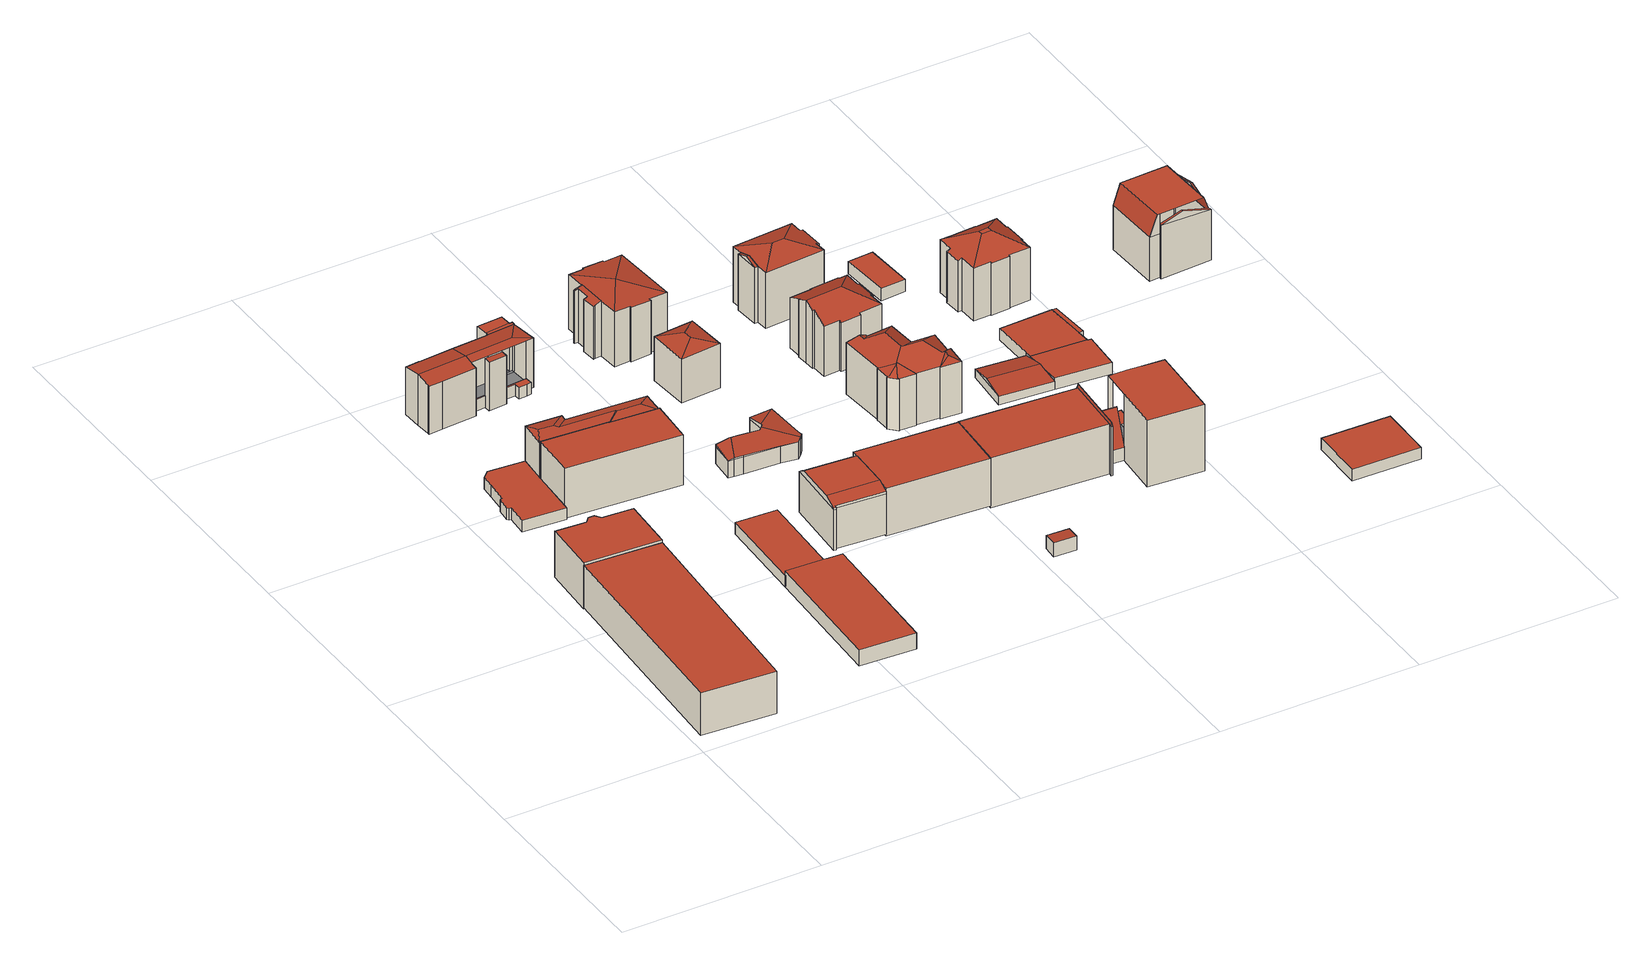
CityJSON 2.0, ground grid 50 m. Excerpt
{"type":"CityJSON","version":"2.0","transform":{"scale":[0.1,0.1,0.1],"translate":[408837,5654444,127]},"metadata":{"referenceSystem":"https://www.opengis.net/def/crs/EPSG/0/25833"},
"CityObjects":{
"building1":{"type":"Building","attributes":{"Dachtyp_tdc":"tdcPolyFlatRoof","Gemeindeschluessel":14612000,"Dachneigung":0,"QualitaetDacherkennung":76,"Geometrietyp2DReferenz":"3000","measuredHeight":11.14,"function":"31001_2000","roofType":"1000"},"geometry":[{"type":"Solid","lod":"2","boundaries":[[[[0,1,2,3]],[[1,4,5,2]],[[4,6,7,5]],[[6,0,3,7]],[[6,4,1,0]],[[3,2,5,7]]]],"semantics":{"surfaces":[{"type":"WallSurface"},{"type":"RoofSurface"},{"type":"GroundSurface"}],"values":[[0,0,0,0,1,2]]}}]},
"building2":{"type":"Building","attributes":{"Dachtyp_tdc":"tdcPolyFlatRoof","Gemeindeschluessel":14612000,"Dachneigung":0,"QualitaetDacherkennung":73,"Geometrietyp2DReferenz":"3000","measuredHeight":11.97,"function":"31001_9998","roofType":"1000"},"geometry":[{"type":"Solid","lod":"2","boundaries":[[[[8,9,10,11]],[[9,12,13,10]],[[12,14,15,13]],[[14,16,17,15]],[[16,18,19,17]],[[18,20,21,19]],[[20,22,23,21]],[[22,8,11,23]],[[22,20,18,16,14,12,9,8]],[[11,10,13,15,17,19,21,23]]]],"semantics":{"surfaces":[{"type":"WallSurface"},{"type":"RoofSurface"},{"type":"GroundSurface"}],"values":[[0,0,0,0,0,0,0,0,1,2]]}}]},
"building3":{"type":"Building","attributes":{"Dachtyp_tdc":"tdcPolyFlatRoof","Gemeindeschluessel":14612000,"Dachneigung":0,"QualitaetDacherkennung":0,"Geometrietyp2DReferenz":"3000","BezugspunktDach":"2000","measuredHeight":3,"function":"31001_9998"},"geometry":[{"type":"MultiSurface","lod":"2","boundaries":[[[24,25,26,27,28,29,30,31,32,33,34,35,36,37]],[[37,36,38,39]],[[36,35,40,38]],[[35,34,41,40]],[[34,33,42,41]],[[33,32,43,42]],[[32,31,44,43]],[[31,30,45,44]],[[30,29,46,45]],[[29,28,47,46]],[[28,27,48,47]],[[27,26,49,48]],[[26,25,50,49]],[[25,24,51,50]],[[24,37,39,51]],[[39,38,40,41,42,43,44,45,46,47,48,49,50,51]]],"semantics":{"surfaces":[{"type":"RoofSurface"},{"type":"WallSurface"},{"type":"GroundSurface"}],"values":[0,1,1,1,1,1,1,1,1,1,1,1,1,1,1,2]}}]},
"building4":{"type":"Building","attributes":{"Gemeindeschluessel":14612000,"Geometrietyp2DReferenz":"3000","function":"31001_9998","roofType":"9999"},"children":["building4-1","building4-2"]},
"building4-1":{"type":"BuildingPart","attributes":{"Dachtyp_tdc":"tdcPolyFlatRoof","Dachneigung":0,"QualitaetDacherkennung":37,"Geometrietyp2DReferenz":"3000","measuredHeight":13.04,"roofType":"1000"},"parents":["building4"],"geometry":[{"type":"MultiSurface","lod":"2","boundaries":[[[52,53,54,55]],[[53,56,57,54]],[[56,58,59,57]],[[58,56,53,52]],[[55,54,57,59]]],"semantics":{"surfaces":[{"type":"WallSurface"},{"type":"RoofSurface"},{"type":"GroundSurface"}],"values":[0,0,0,1,2]}}]},
"building4-2":{"type":"BuildingPart","attributes":{"Dachtyp_tdc":"tdcPolyFlatRoof","Dachneigung":0,"QualitaetDacherkennung":62,"Geometrietyp2DReferenz":"3000","measuredHeight":13.06,"roofType":"1000"},"parents":["building4"],"geometry":[{"type":"MultiSurface","lod":"2","boundaries":[[[60,61,62,63]],[[61,64,65,62]],[[64,66,52,55,65]],[[67,60,63,59,58]],[[67,66,64,61,60]],[[63,62,65,55,59]]],"semantics":{"surfaces":[{"type":"WallSurface"},{"type":"RoofSurface"},{"type":"GroundSurface"}],"values":[0,0,0,0,1,2]}}]},
"building5":{"type":"Building","attributes":{"Gemeindeschluessel":14612000,"Geometrietyp2DReferenz":"3000","function":"31001_2000","roofType":"9999"},"children":["building5-1","building5-2"]},
"building5-1":{"type":"BuildingPart","attributes":{"Dachtyp_tdc":"tdcPolyFlatRoof","Dachneigung":0,"QualitaetDacherkennung":0,"Geometrietyp2DReferenz":"3000","measuredHeight":3,"roofType":"9999"},"parents":["building5"],"geometry":[{"type":"MultiSurface","lod":"2","boundaries":[[[68,69,70,71]],[[71,70,72,73]],[[70,69,74,72]],[[69,68,75,74]],[[73,72,74,75]],[[73,75,68,71]]],"semantics":{"surfaces":[{"type":"RoofSurface"},{"type":"WallSurface"},{"type":"GroundSurface"},{"type":"ClosureSurface","isClosure":"1","QuelleClosure":"LoD1Solid"}],"values":[0,1,1,1,2,3]}}]},
"building5-2":{"type":"BuildingPart","attributes":{"Dachtyp_tdc":"tdcPolyFlatRoof","Dachneigung":0,"QualitaetDacherkennung":17,"Geometrietyp2DReferenz":"3000","measuredHeight":4.16,"roofType":"1000"},"parents":["building5"],"geometry":[{"type":"MultiSurface","lod":"2","boundaries":[[[76,77,78,79,80]],[[81,82,83,73,75]],[[80,79,82,81]],[[79,78,83,82]],[[78,77,71,73,83]],[[76,80,81,75,68]]],"semantics":{"surfaces":[{"type":"RoofSurface"},{"type":"GroundSurface"},{"type":"WallSurface"}],"values":[0,1,2,2,2,2]}}]},
"building6":{"type":"Building","attributes":{"Dachtyp_tdc":"tdcFreeFormRoof","Gemeindeschluessel":14612000,"Dachneigung":11.89,"QualitaetDacherkennung":33,"Geometrietyp2DReferenz":"3000","measuredHeight":13.05,"function":"31001_9998","roofType":"5000"},"geometry":[{"type":"Solid","lod":"2","boundaries":[[[[84,85,86,87]],[[85,88,89,86]],[[88,90,91,89]],[[90,92,93,91]],[[92,94,95,93]],[[94,96,97,95]],[[96,98,99,97]],[[98,84,87,99]],[[100,101,102,103,98,96]],[[104,100,96,94]],[[105,104,94,92]],[[105,92,90]],[[101,100,104,105,90,88]],[[102,101,88,85]],[[103,102,85,84]],[[103,84,98]],[[87,86,89,91,93,95,97,99]]]],"semantics":{"surfaces":[{"type":"WallSurface"},{"type":"RoofSurface"},{"type":"GroundSurface"}],"values":[[0,0,0,0,0,0,0,0,1,1,1,1,1,1,1,1,2]]}}]},
"building7":{"type":"Building","attributes":{"Gemeindeschluessel":14612000,"Geometrietyp2DReferenz":"3000","function":"31001_9998","roofType":"9999"},"children":["building7-1","building7-2","building7-3","building7-4","building7-5","building7-6"]},
"building7-1":{"type":"BuildingPart","attributes":{"Dachtyp_tdc":"tdcPolyFlatRoof","Dachneigung":0,"QualitaetDacherkennung":40,"Geometrietyp2DReferenz":"3000","measuredHeight":12.48,"roofType":"1000"},"parents":["building7"],"geometry":[{"type":"MultiSurface","lod":"2","boundaries":[[[106,107,108,109]],[[107,110,111,108]],[[110,112,113,111]],[[112,110,107,106]],[[109,108,111,113]]],"semantics":{"surfaces":[{"type":"WallSurface"},{"type":"RoofSurface"},{"type":"GroundSurface"}],"values":[0,0,0,1,2]}}]},
"building7-2":{"type":"BuildingPart","attributes":{"Dachtyp_tdc":"tdcPolyFlatRoof","Dachneigung":10.78,"QualitaetDacherkennung":59,"Geometrietyp2DReferenz":"3000","measuredHeight":12.81,"roofType":"2100"},"parents":["building7"],"geometry":[{"type":"MultiSurface","lod":"2","boundaries":[[[114,115,116,117,118]],[[119,120,121,122,123]],[[120,114,118,121]],[[120,119,115,114]],[[118,117,122,121]]],"semantics":{"surfaces":[{"type":"WallSurface"},{"type":"RoofSurface"},{"type":"GroundSurface"}],"values":[0,0,0,1,2]}}]},
"building7-3":{"type":"BuildingPart","attributes":{"Dachtyp_tdc":"tdcPolyFlatRoof","Dachneigung":0,"QualitaetDacherkennung":0,"Geometrietyp2DReferenz":"3000","measuredHeight":3.02,"roofType":"9999"},"parents":["building7"],"geometry":[{"type":"MultiSurface","lod":"2","boundaries":[[[124,125,116,123,126,127,128,129,130]],[[130,129,131,132]],[[129,128,133,131]],[[128,127,134,133]],[[127,126,135,134]],[[126,123,122,135]],[[116,125,136,117]],[[132,131,133,134,135,122,117,136,137]],[[117,122,123,116]],[[137,136,125,124]],[[132,137,124,130]]],"semantics":{"surfaces":[{"type":"RoofSurface"},{"type":"WallSurface"},{"type":"GroundSurface"},{"type":"ClosureSurface","isClosure":"1","QuelleClosure":"LoD1Solid"}],"values":[0,1,1,1,1,1,1,2,3,3,3]}}]},
"building7-4":{"type":"BuildingPart","attributes":{"Dachtyp_tdc":"tdcGableRoof","Dachneigung":10,"QualitaetDacherkennung":79,"Geometrietyp2DReferenz":"3000","measuredHeight":13.31,"roofType":"3100"},"parents":["building7"],"geometry":[{"type":"MultiSurface","lod":"2","boundaries":[[[138,139,140,141]],[[142,143,144,136,125]],[[143,145,146,144]],[[145,147,148,146]],[[147,149,150,148]],[[149,151,152,150]],[[151,153,154,152]],[[153,155,156,154]],[[155,138,141,156]],[[151,149,147,145,143,142,157]],[[157,158,139,138,155,153,151]],[[141,140,159,160,137,136,144,146,148,150,152,154,156]]],"semantics":{"surfaces":[{"type":"WallSurface"},{"type":"RoofSurface"},{"type":"GroundSurface"}],"values":[0,0,0,0,0,0,0,0,0,1,1,2]}}]},
"building7-5":{"type":"BuildingPart","attributes":{"Dachtyp_tdc":"tdcPolyFlatRoof","Dachneigung":0,"QualitaetDacherkennung":58,"Geometrietyp2DReferenz":"3000","measuredHeight":12.63,"roofType":"1000"},"parents":["building7"],"geometry":[{"type":"MultiSurface","lod":"2","boundaries":[[[161,162,106,109,163,164]],[[165,166,167,113,112]],[[166,168,169,170,167]],[[168,166,165,162,161]],[[163,109,113,167,170]]],"semantics":{"surfaces":[{"type":"WallSurface"},{"type":"RoofSurface"},{"type":"GroundSurface"}],"values":[0,0,0,1,2]}}]},
"building7-6":{"type":"BuildingPart","attributes":{"Dachtyp_tdc":"tdcHipAndGableRoof","Dachneigung":10.01,"QualitaetDacherkennung":73,"Geometrietyp2DReferenz":"3000","measuredHeight":13.3,"roofType":"5000"},"parents":["building7"],"geometry":[{"type":"MultiSurface","lod":"2","boundaries":[[[164,163,140,139]],[[169,171,172,170]],[[171,173,130,132,172]],[[171,169,174]],[[169,164,139,158,174]],[[158,157,175,173,171,174]],[[159,140,163,170,172,132,137,160]]],"semantics":{"surfaces":[{"type":"WallSurface"},{"type":"RoofSurface"},{"type":"GroundSurface"}],"values":[0,0,0,1,1,1,2]}}]},
"building8":{"type":"Building","attributes":{"Dachtyp_tdc":"tdcFreeFormRoof","Gemeindeschluessel":14612000,"Dachneigung":1.67,"QualitaetDacherkennung":55,"Geometrietyp2DReferenz":"3000","measuredHeight":12.41,"function":"31001_2000","roofType":"5000"},"geometry":[{"type":"Solid","lod":"2","boundaries":[[[[176,177,178,179]],[[177,180,181,178]],[[180,182,183,181]],[[182,184,185,183]],[[184,186,187,185]],[[186,188,189,187]],[[188,190,191,189]],[[190,176,179,191]],[[192,193,184,182,194,195]],[[196,197,198,199,200,201]],[[195,194,198,197]],[[190,196,201,176]],[[176,201,200,177]],[[177,200,199,180]],[[180,199,198,194,182]],[[188,192,195,197,196,190]],[[186,193,192,188]],[[184,193,186]],[[179,178,181,183,185,187,189,191]]]],"semantics":{"surfaces":[{"type":"WallSurface"},{"type":"RoofSurface"},{"type":"GroundSurface"}],"values":[[0,0,0,0,0,0,0,0,1,1,1,0,0,0,0,0,0,0,2]]}}]},
"building9":{"type":"Building","attributes":{"Dachtyp_tdc":"tdcFreeFormRoof","Gemeindeschluessel":14612000,"Dachneigung":10.05,"QualitaetDacherkennung":75,"Geometrietyp2DReferenz":"3000","measuredHeight":5.76,"function":"31001_9998","roofType":"5000"},"geometry":[{"type":"Solid","lod":"2","boundaries":[[[[202,203,204,205]],[[203,206,207,204]],[[206,208,209,207]],[[208,210,211,209]],[[210,212,213,211]],[[212,214,215,213]],[[214,216,217,215]],[[216,218,219,217]],[[218,220,221,219]],[[220,222,223,221]],[[222,224,225,223]],[[224,226,227,225]],[[226,228,229,227]],[[228,230,231,229]],[[230,232,233,231]],[[232,234,235,233]],[[234,202,205,235]],[[206,236,237,238,239,240,241]],[[242,243,244,245,246]],[[247,244,243]],[[238,237,248,249]],[[210,241,240,250,247,243,242,251,252]],[[210,252,212]],[[212,252,251,214]],[[214,251,242,216]],[[224,247,250,226]],[[226,250,240,239,228]],[[230,238,249,232]],[[232,249,248,234]],[[234,248,237,202]],[[222,244,247,224]],[[216,242,246,218]],[[218,246,245,220]],[[220,245,244,222]],[[208,241,210]],[[206,241,208]],[[228,239,238,230]],[[202,237,236,203]],[[203,236,206]],[[205,204,207,209,211,213,215,217,219,221,223,225,227,229,231,233,235]]]],"semantics":{"surfaces":[{"type":"WallSurface"},{"type":"RoofSurface"},{"type":"GroundSurface"}],"values":[[0,0,0,0,0,0,0,0,0,0,0,0,0,0,0,0,0,1,1,1,1,1,0,0,0,0,0,0,0,0,0,0,0,0,0,0,0,0,0,2]]}}]},
"building10":{"type":"Building","attributes":{"Dachtyp_tdc":"tdcHipRoof","Gemeindeschluessel":14612000,"Dachneigung":14.64,"QualitaetDacherkennung":76,"Geometrietyp2DReferenz":"3000","measuredHeight":12.82,"function":"31001_9998","roofType":"3200"},"geometry":[{"type":"Solid","lod":"2","boundaries":[[[[253,254,255,256]],[[254,257,258,255]],[[257,259,260,258]],[[259,253,256,260]],[[257,254,261]],[[253,259,262]],[[254,253,262,261]],[[259,257,261,262]],[[256,255,258,260]]]],"semantics":{"surfaces":[{"type":"WallSurface"},{"type":"RoofSurface"},{"type":"GroundSurface"}],"values":[[0,0,0,0,1,1,1,1,2]]}}]},
"building11":{"type":"Building","attributes":{"Dachtyp_tdc":"tdcPolyFlatRoof","Gemeindeschluessel":14612000,"Dachneigung":0,"QualitaetDacherkennung":40,"Geometrietyp2DReferenz":"3000","measuredHeight":12.55,"function":"31001_2000","roofType":"1000"},"geometry":[{"type":"Solid","lod":"2","boundaries":[[[[263,264,265,266]],[[264,267,268,265]],[[267,269,270,268]],[[269,263,266,270]],[[269,267,264,263]],[[266,265,268,270]]]],"semantics":{"surfaces":[{"type":"WallSurface"},{"type":"RoofSurface"},{"type":"GroundSurface"}],"values":[[0,0,0,0,1,2]]}}]},
"building12":{"type":"Building","attributes":{"Gemeindeschluessel":14612000,"Geometrietyp2DReferenz":"3000","function":"31001_9998","roofType":"9999"},"children":["building12-1","building12-2"]},
"building12-1":{"type":"BuildingPart","attributes":{"Dachtyp_tdc":"tdcTentRoof","Dachneigung":10.81,"QualitaetDacherkennung":70,"Geometrietyp2DReferenz":"3000","measuredHeight":15.48,"roofType":"3500"},"parents":["building12"],"geometry":[{"type":"MultiSurface","lod":"2","boundaries":[[[271,272,273,274]],[[275,276,277,278]],[[276,279,280,277]],[[279,281,282,280]],[[281,283,284,282]],[[283,285,286,284]],[[287,288,289]],[[271,290,291,292,293,287,289]],[[279,276,275,272,271,289]],[[288,294,285,283,281,279,289]],[[286,295,296,297,298,299,300,301,274,273,278,277,280,282,284]],[[285,294,295,286]],[[294,288,296,295]],[[288,287,297,296]],[[287,293,298,297]],[[293,292,299,298]],[[292,291,300,299]],[[291,290,301,300]],[[290,271,274,301]]],"semantics":{"surfaces":[{"type":"WallSurface"},{"type":"RoofSurface"},{"type":"GroundSurface"}],"values":[0,0,0,0,0,0,1,1,1,1,2,0,0,0,0,0,0,0,0]}}]},
"building12-2":{"type":"BuildingPart","attributes":{"Dachtyp_tdc":"tdcPolyFlatRoof","Dachneigung":17.91,"QualitaetDacherkennung":34,"Geometrietyp2DReferenz":"3000","measuredHeight":14.44,"roofType":"2100"},"parents":["building12"],"geometry":[{"type":"MultiSurface","lod":"2","boundaries":[[[302,303,304,273,272]],[[303,305,306,304]],[[305,307,308,306]],[[307,309,310,308]],[[309,311,312,310]],[[311,313,314,312]],[[313,315,316,314]],[[315,317,318,316]],[[317,319,320,318]],[[319,321,277,320]],[[321,322,275,278,277]],[[321,319,317,315,313,311,309,307,305,303,302,322]],[[278,273,304,306,308,310,312,314,316,318,320,277]]],"semantics":{"surfaces":[{"type":"WallSurface"},{"type":"RoofSurface"},{"type":"GroundSurface"}],"values":[0,0,0,0,0,0,0,0,0,0,0,1,2]}}]},
"building13":{"type":"Building","attributes":{"Dachtyp_tdc":"tdcPolyFlatRoof","Gemeindeschluessel":14612000,"Dachneigung":2.74,"QualitaetDacherkennung":72,"Geometrietyp2DReferenz":"3000","measuredHeight":3.74,"function":"31001_2000","roofType":"2100"},"geometry":[{"type":"Solid","lod":"2","boundaries":[[[[323,324,325,326]],[[324,327,328,325]],[[327,329,330,328]],[[329,323,326,330]],[[329,327,324,323]],[[326,325,328,330]]]],"semantics":{"surfaces":[{"type":"WallSurface"},{"type":"RoofSurface"},{"type":"GroundSurface"}],"values":[[0,0,0,0,1,2]]}}]},
"building14":{"type":"Building","attributes":{"Gemeindeschluessel":14612000,"Geometrietyp2DReferenz":"3000","function":"31001_2000","roofType":"9999"},"children":["building14-1","building14-2"]},
"building14-1":{"type":"BuildingPart","attributes":{"Dachtyp_tdc":"tdcFreeFormRoof","Dachneigung":76.55,"QualitaetDacherkennung":67,"Geometrietyp2DReferenz":"3000","measuredHeight":13.86,"roofType":"5000"},"parents":["building14"],"geometry":[{"type":"MultiSurface","lod":"2","boundaries":[[[331,332,333,334]],[[332,335,336,333]],[[335,337,338,336]],[[337,339,340,338]],[[339,341,342,340]],[[341,343,344,342]],[[343,345,346,344]],[[343,341,347]],[[341,339,337,335,348,347]],[[335,332,348]],[[332,331,345,343,347,348]],[[334,333,336,338,340,342,344,346]]],"semantics":{"surfaces":[{"type":"WallSurface"},{"type":"RoofSurface"},{"type":"GroundSurface"}],"values":[0,0,0,0,0,0,0,1,1,1,1,2]}}]},
"building14-2":{"type":"BuildingPart","attributes":{"Dachtyp_tdc":"tdcPolyFlatRoof","Dachneigung":0,"QualitaetDacherkennung":39,"Geometrietyp2DReferenz":"3000","measuredHeight":13.04,"roofType":"1000"},"parents":["building14"],"geometry":[{"type":"MultiSurface","lod":"2","boundaries":[[[349,350,331,334,351]],[[352,346,345]],[[352,353,354,346]],[[353,349,351,354]],[[353,352,350,349]],[[334,346,354,351]]],"semantics":{"surfaces":[{"type":"WallSurface"},{"type":"RoofSurface"},{"type":"GroundSurface"}],"values":[0,0,0,0,1,2]}}]},
"building15":{"type":"Building","attributes":{"Dachtyp_tdc":"tdcFreeFormRoof","Gemeindeschluessel":14612000,"Dachneigung":33.73,"QualitaetDacherkennung":63,"Geometrietyp2DReferenz":"3000","measuredHeight":17.38,"function":"31001_9998","roofType":"5000"},"geometry":[{"type":"Solid","lod":"2","boundaries":[[[[355,356,357,358]],[[356,359,360,357]],[[359,361,362,360]],[[361,363,364,362]],[[363,365,366,364]],[[365,367,368,366]],[[367,369,370,368]],[[369,371,372,370]],[[371,373,374,372]],[[373,375,376,374]],[[375,377,378,376]],[[377,379,380,378]],[[379,381,382,380]],[[381,383,384,382]],[[383,385,386,384]],[[385,387,388,386]],[[387,389,390,388]],[[389,391,392,390]],[[391,355,358,392]],[[393,391,389]],[[394,395,393,389,387]],[[396,397,394,387,385]],[[398,399,400,401,402,396,385,383]],[[403,398,383,381]],[[403,381,379]],[[398,403,379,377]],[[399,398,377,375]],[[400,399,375,373]],[[401,400,373,371]],[[404,402,401,371,369]],[[405,404,369,367]],[[406,405,367,365]],[[406,365,363]],[[397,396,402,404,405,406,363,361]],[[395,394,397,361,359]],[[407,395,359,356]],[[407,356,355]],[[393,395,407,355,391]],[[358,357,360,362,364,366,368,370,372,374,376,378,380,382,384,386,388,390,392]]]],"semantics":{"surfaces":[{"type":"WallSurface"},{"type":"RoofSurface"},{"type":"GroundSurface"}],"values":[[0,0,0,0,0,0,0,0,0,0,0,0,0,0,0,0,0,0,0,1,1,1,1,1,1,1,1,1,1,1,1,1,1,1,1,1,1,1,2]]}}]},
"building16":{"type":"Building","attributes":{"Dachtyp_tdc":"tdcHipAndGableRoof","Gemeindeschluessel":14612000,"Dachneigung":24.99,"QualitaetDacherkennung":45,"Geometrietyp2DReferenz":"3000","measuredHeight":16.36,"function":"31001_9998","roofType":"5000"},"geometry":[{"type":"Solid","lod":"2","boundaries":[[[[408,409,410,411]],[[409,412,413,410]],[[412,414,415,413]],[[414,416,417,415]],[[416,418,419,417]],[[418,420,421,419]],[[420,422,423,421]],[[422,424,425,423]],[[424,426,427,425]],[[426,428,429,427]],[[428,430,431,429]],[[430,432,433,431]],[[432,434,435,433]],[[434,436,437,435]],[[436,438,439,437]],[[438,440,441,439]],[[440,442,443,441]],[[442,444,445,443]],[[444,446,447,445]],[[446,448,449,447]],[[448,408,411,449]],[[444,442,440,438,436,434,450]],[[434,432,430,428,426,424,422,420,418,450]],[[418,416,414,412,409,408,448,446,444,450]],[[411,410,413,415,417,419,421,423,425,427,429,431,433,435,437,439,441,443,445,447,449]]]],"semantics":{"surfaces":[{"type":"WallSurface"},{"type":"RoofSurface"},{"type":"GroundSurface"}],"values":[[0,0,0,0,0,0,0,0,0,0,0,0,0,0,0,0,0,0,0,0,0,1,1,1,2]]}}]},
"building17":{"type":"Building","attributes":{"Gemeindeschluessel":14612000,"Geometrietyp2DReferenz":"3000","function":"31001_9998","roofType":"9999"},"children":["building17-1","building17-2"]},
"building17-1":{"type":"BuildingPart","attributes":{"Dachtyp_tdc":"tdcFreeFormRoof","Dachneigung":17.73,"QualitaetDacherkennung":73,"Geometrietyp2DReferenz":"3000","measuredHeight":16.5,"roofType":"5000"},"parents":["building17"],"geometry":[{"type":"MultiSurface","lod":"2","boundaries":[[[451,452,453,454]],[[452,455,456,453]],[[455,457,458,456]],[[457,459,460,458]],[[455,452,451,461,462,463,464]],[[463,465,466,464]],[[465,467,459,457,466]],[[457,455,464,466]],[[468,469,470,471,472,454,453,456,458,460]],[[467,465,469,468]],[[465,463,470,469]],[[463,462,471,470]],[[462,461,472,471]],[[461,451,454,472]]],"semantics":{"surfaces":[{"type":"WallSurface"},{"type":"RoofSurface"},{"type":"GroundSurface"}],"values":[0,0,0,0,1,1,1,1,2,0,0,0,0,0]}}]},
"building17-2":{"type":"BuildingPart","attributes":{"Dachtyp_tdc":"tdcGableRoof","Dachneigung":17.99,"QualitaetDacherkennung":59,"Geometrietyp2DReferenz":"3000","measuredHeight":15.65,"roofType":"3100"},"parents":["building17"],"geometry":[{"type":"MultiSurface","lod":"2","boundaries":[[[473,474,460,459]],[[473,475,476,474]],[[475,477,467,468,476]],[[475,473,478]],[[459,477,479]],[[473,459,479,478]],[[477,475,478,479]],[[460,474,476,468]]],"semantics":{"surfaces":[{"type":"WallSurface"},{"type":"RoofSurface"},{"type":"GroundSurface"}],"values":[0,0,0,0,0,1,1,2]}}]},
"building18":{"type":"Building","attributes":{"Gemeindeschluessel":14612000,"Geometrietyp2DReferenz":"3000","function":"31001_2000","roofType":"9999"},"children":["building18-1","building18-2","building18-3","building18-4"]},
"building18-1":{"type":"BuildingPart","attributes":{"Dachtyp_tdc":"tdcPolyFlatRoof","Dachneigung":0,"QualitaetDacherkennung":79,"Geometrietyp2DReferenz":"3000","measuredHeight":3.69,"roofType":"1000"},"parents":["building18"],"geometry":[{"type":"MultiSurface","lod":"2","boundaries":[[[480,481,482,483]],[[481,484,485,482]],[[484,486,487,485]],[[488,486,484,481,480]],[[483,482,485,487,489]]],"semantics":{"surfaces":[{"type":"WallSurface"},{"type":"RoofSurface"},{"type":"GroundSurface"}],"values":[0,0,0,1,2]}}]},
"building18-2":{"type":"BuildingPart","attributes":{"Dachtyp_tdc":"tdcPolyFlatRoof","Dachneigung":0,"QualitaetDacherkennung":74,"Geometrietyp2DReferenz":"3000","measuredHeight":3.73,"roofType":"1000"},"parents":["building18"],"geometry":[{"type":"MultiSurface","lod":"2","boundaries":[[[490,491,487,486]],[[490,492,493,491]],[[492,494,495,493]],[[488,494,492,490,486]],[[487,491,493,495,489]]],"semantics":{"surfaces":[{"type":"WallSurface"},{"type":"RoofSurface"},{"type":"GroundSurface"}],"values":[0,0,0,1,2]}}]},
"building18-3":{"type":"BuildingPart","attributes":{"Dachtyp_tdc":"tdcPolyFlatRoof","Dachneigung":0,"QualitaetDacherkennung":45,"Geometrietyp2DReferenz":"3000","measuredHeight":17.46,"roofType":"1000"},"parents":["building18"],"geometry":[{"type":"MultiSurface","lod":"2","boundaries":[[[496,497,493,495,494]],[[497,498,499,493]],[[498,500,501,499]],[[500,502,503,501]],[[502,504,505,506,503]],[[507,508,483,509,510]],[[508,480,483]],[[508,507,504,502,500,498,497,496,511]],[[489,495,493,499,501,503,506,512,509,483]]],"semantics":{"surfaces":[{"type":"WallSurface"},{"type":"RoofSurface"},{"type":"GroundSurface"}],"values":[0,0,0,0,0,0,0,1,2]}}]},
"building18-4":{"type":"BuildingPart","attributes":{"Dachtyp_tdc":"tdcGableRoof","Dachneigung":65.07,"QualitaetDacherkennung":7,"Geometrietyp2DReferenz":"3000","measuredHeight":11.74,"roofType":"3100"},"parents":["building18"],"geometry":[{"type":"MultiSurface","lod":"2","boundaries":[[[513,514,515,516]],[[514,517,518,515]],[[517,519,520,518]],[[519,510,509,520]],[[505,521,522,506]],[[521,513,516,522]],[[523,510,519,517,514,513]],[[513,521,505,523]],[[516,515,518,520,509,512,506,522]]],"semantics":{"surfaces":[{"type":"WallSurface"},{"type":"RoofSurface"},{"type":"GroundSurface"}],"values":[0,0,0,0,0,0,1,1,2]}}]},
"building19":{"type":"Building","attributes":{"Gemeindeschluessel":14612000,"Geometrietyp2DReferenz":"3000","function":"31001_9998","roofType":"9999"},"children":["building19-1","building19-2","building19-3","building19-4"]},
"building19-1":{"type":"BuildingPart","attributes":{"Dachtyp_tdc":"tdcGableRoof","Dachneigung":10.42,"QualitaetDacherkennung":35,"Geometrietyp2DReferenz":"3000","measuredHeight":3.27,"roofType":"3100"},"parents":["building19"],"geometry":[{"type":"MultiSurface","lod":"2","boundaries":[[[524,525,526,527]],[[525,528,529,526]],[[528,530,531,529]],[[528,525,532]],[[525,524,533,534,532]],[[530,528,532,534,535,536]],[[527,526,529,531,537]]],"semantics":{"surfaces":[{"type":"WallSurface"},{"type":"RoofSurface"},{"type":"GroundSurface"}],"values":[0,0,0,0,1,1,2]}}]},
"building19-2":{"type":"BuildingPart","attributes":{"Dachtyp_tdc":"tdcPolyFlatRoof","Dachneigung":0,"QualitaetDacherkennung":0,"Geometrietyp2DReferenz":"3000","measuredHeight":3,"roofType":"9999"},"parents":["building19"],"geometry":[{"type":"MultiSurface","lod":"2","boundaries":[[[538,539,540,541]],[[541,540,542,543]],[[539,538,544,545]],[[538,541,543,544]],[[543,542,545,544]],[[545,542,540,539]]],"semantics":{"surfaces":[{"type":"RoofSurface"},{"type":"WallSurface"},{"type":"GroundSurface"},{"type":"ClosureSurface","isClosure":"1","QuelleClosure":"LoD1Solid"}],"values":[0,1,1,1,2,3]}}]},
"building19-3":{"type":"BuildingPart","attributes":{"Dachtyp_tdc":"tdcPolyFlatRoof","Dachneigung":0,"QualitaetDacherkennung":13,"Geometrietyp2DReferenz":"3000","measuredHeight":3.08,"roofType":"1000"},"parents":["building19"],"geometry":[{"type":"MultiSurface","lod":"2","boundaries":[[[546,547,548,531,530]],[[547,549,539,545,548]],[[550,551,552,553,542,540]],[[550,549,547,546,554,551]],[[553,537,531,548,545,542]]],"semantics":{"surfaces":[{"type":"WallSurface"},{"type":"RoofSurface"},{"type":"GroundSurface"}],"values":[0,0,0,1,2]}}]},
"building19-4":{"type":"BuildingPart","attributes":{"Dachtyp_tdc":"tdcPolyFlatRoof","Dachneigung":0,"QualitaetDacherkennung":56,"Geometrietyp2DReferenz":"3000","measuredHeight":3.04,"roofType":"1000"},"parents":["building19"],"geometry":[{"type":"MultiSurface","lod":"2","boundaries":[[[555,556,557,558]],[[556,559,524,527,557]],[[552,555,558,553]],[[552,560,535,533,559,556,555]],[[558,557,527,537,553]]],"semantics":{"surfaces":[{"type":"WallSurface"},{"type":"RoofSurface"},{"type":"GroundSurface"}],"values":[0,0,0,1,2]}}]},
"building20":{"type":"Building","attributes":{"Dachtyp_tdc":"tdcPolyFlatRoof","Gemeindeschluessel":14612000,"Dachneigung":0,"QualitaetDacherkennung":94,"Geometrietyp2DReferenz":"3000","measuredHeight":3.18,"function":"31001_9998","roofType":"1000"},"geometry":[{"type":"Solid","lod":"2","boundaries":[[[[561,562,563,564]],[[562,565,566,563]],[[565,567,568,566]],[[565,562,561,567]],[[567,561,564,568]],[[568,564,563,566]]]],"semantics":{"surfaces":[{"type":"WallSurface"},{"type":"RoofSurface"},{"type":"GroundSurface"}],"values":[[0,0,0,1,0,2]]}}]},
"building21":{"type":"Building","attributes":{"Dachtyp_tdc":"tdcCutTentRoof","Gemeindeschluessel":14612000,"Dachneigung":29.23,"QualitaetDacherkennung":59,"Geometrietyp2DReferenz":"3000","measuredHeight":17.15,"function":"31001_9998","roofType":"9999"},"geometry":[{"type":"Solid","lod":"2","boundaries":[[[[569,570,571,572]],[[570,573,574,571]],[[573,575,576,574]],[[575,577,578,576]],[[577,579,580,578]],[[579,581,582,580]],[[581,583,584,582]],[[583,585,586,584]],[[585,587,588,586]],[[587,589,590,588]],[[589,591,592,590]],[[591,593,594,592]],[[593,595,596,594]],[[595,597,598,596]],[[597,599,600,598]],[[599,601,602,600]],[[601,603,604,602]],[[603,605,606,604]],[[605,607,608,606]],[[607,569,572,608]],[[583,581,579,577,575,573,609,610]],[[593,591,589,587,585,583,610,611]],[[603,601,599,597,595,593,611,612]],[[573,570,569,607,605,603,612,609]],[[612,611,610,609]],[[572,571,574,576,578,580,582,584,586,588,590,592,594,596,598,600,602,604,606,608]]]],"semantics":{"surfaces":[{"type":"WallSurface"},{"type":"RoofSurface"},{"type":"GroundSurface"}],"values":[[0,0,0,0,0,0,0,0,0,0,0,0,0,0,0,0,0,0,0,0,1,1,1,1,1,2]]}}]},
"building22":{"type":"Building","attributes":{"Dachtyp_tdc":"tdcPolyFlatRoof","Gemeindeschluessel":14612000,"Dachneigung":0,"QualitaetDacherkennung":21,"Geometrietyp2DReferenz":"3000","measuredHeight":3,"function":"31001_9998","roofType":"1000"},"geometry":[{"type":"Solid","lod":"2","boundaries":[[[[613,614,615,616]],[[614,617,618,615]],[[617,619,620,618]],[[619,613,616,620]],[[619,617,614,613]],[[616,615,618,620]]]],"semantics":{"surfaces":[{"type":"WallSurface"},{"type":"RoofSurface"},{"type":"GroundSurface"}],"values":[[0,0,0,0,1,2]]}}]},
"building23":{"type":"Building","attributes":{"Gemeindeschluessel":14612000,"Geometrietyp2DReferenz":"3000","function":"31001_9998","roofType":"9999"},"children":["building23-1","building23-2","building23-3"]},
"building23-1":{"type":"BuildingPart","attributes":{"Dachtyp_tdc":"tdcCutGableRoof","Dachneigung":0.067,"QualitaetDacherkennung":48,"Geometrietyp2DReferenz":"3000","measuredHeight":16.71,"roofType":"9999"},"parents":["building23"],"geometry":[{"type":"MultiSurface","lod":"2","boundaries":[[[621,622,623,624]],[[625,626,627,628]],[[626,629,630,627]],[[629,631,632,630]],[[633,634,635,636,637,638,639]],[[626,640,641,629]],[[642,636,635,641,640]],[[625,643,642,640,626]],[[621,633,639,622]],[[629,641,635,634,631]],[[624,623,628,627,630,632]]],"semantics":{"surfaces":[{"type":"WallSurface"},{"type":"RoofSurface"},{"type":"GroundSurface"}],"values":[0,0,0,0,1,1,1,0,0,0,2]}}]},
"building23-2":{"type":"BuildingPart","attributes":{"Dachtyp_tdc":"tdcGableRoof","Dachneigung":17.23,"QualitaetDacherkennung":10,"Geometrietyp2DReferenz":"3000","measuredHeight":15.62,"roofType":"3100"},"parents":["building23"],"geometry":[{"type":"MultiSurface","lod":"2","boundaries":[[[644,645,646,623,622,639]],[[645,647,648,646]],[[647,643,625,628,648]],[[647,645,649]],[[645,644,637,650,649]],[[643,647,649,650]],[[623,646,648,628]]],"semantics":{"surfaces":[{"type":"WallSurface"},{"type":"RoofSurface"},{"type":"GroundSurface"}],"values":[0,0,0,0,1,1,2]}}]},
"building23-3":{"type":"BuildingPart","attributes":{"Dachtyp_tdc":"tdcGableRoof","Dachneigung":11.72,"QualitaetDacherkennung":13,"Geometrietyp2DReferenz":"3000","measuredHeight":15.44,"roofType":"3100"},"parents":["building23"],"geometry":[{"type":"MultiSurface","lod":"2","boundaries":[[[651,652,653,632,631,634]],[[652,654,655,653]],[[654,656,633,621,624,655]],[[654,652,657]],[[651,656,658]],[[656,654,657,658]],[[632,653,655,624]],[[652,651,658,657]]],"semantics":{"surfaces":[{"type":"WallSurface"},{"type":"RoofSurface"},{"type":"GroundSurface"}],"values":[0,0,0,0,0,1,2,1]}}]}
},
"vertices":[
[33,564,154],[224,552,154],[224,552,43],[33,564,43],[187,4,154],[187,4,43],[3,16,154],[3,16,43],
[33,564,160],[41,700,160],[41,700,40],[33,564,40],[118,695,160],[118,695,40],[130,708,160],[130,708,40],[145,707,160],[145,707,40],[155,693,160],[155,693,40],[232,688,160],[232,688,40],[224,552,160],[224,552,40],
[96,1079,72],[79,1063,72],[76,1029,72],[72,975,72],[69,975,72],[65,972,72],[62,939,72],[65,934,72],[70,933,72],[66,880,72],[173,872,72],[174,883,72],[182,1001,72],[187,1072,72],[182,1001,42],[187,1072,42],[174,883,42],[173,872,42],[66,880,42],[70,933,42],[65,934,42],[62,939,42],[65,972,42],[69,975,42],[72,975,42],[76,1029,42],[79,1063,42],[96,1079,42],
[182,997,168],[182,1001,168],[182,1001,38],[182,997,38],[347,989,168],[347,989,38],[346,986,168],[346,986,38],
[468,977,169],[460,863,169],[460,863,38],[468,977,38],[174,883,169],[174,883,38],[182,997,169],[346,986,169],
[559,421,60],[570,650,60],[468,655,60],[458,426,60],[468,655,30],[458,426,30],[570,650,30],[559,421,30],
[559,421,72],[458,426,72],[442,85,72],[581,78,72],[598,419,72],[598,419,30],[581,78,30],[442,85,30],
[468,977,164],[346,986,164],[346,986,41],[468,977,41],[347,989,164],[347,989,41],[182,1001,164],[182,1001,41],[187,1072,164],[187,1072,41],[275,1066,164],[275,1066,41],[274,1050,164],[274,1050,41],[472,1037,164],[472,1037,41],[244,1024,170],[381,1015,170],[382,1013,170],[440,1009,170],[236,1033,172],[199,1036,172],
[297,1423,160],[294,1457,160],[294,1457,35],[297,1423,35],[358,1461,160],[358,1461,35],[360,1430,160],[360,1430,35],
[245,1323,161],[244,1338,163],[244,1338,65],[244,1338,35],[245,1323,35],[290,1341,163],[291,1327,161],[291,1327,35],[290,1341,35],[290,1341,65],
[210,1339,65],[210,1335,65],[323,1343,65],[324,1329,65],[345,1330,65],[356,1331,65],[354,1350,65],[356,1331,35],[354,1350,35],[345,1330,35],[324,1329,35],[323,1343,35],[210,1335,35],[210,1339,35],
[119,1405,160],[205,1411,160],[205,1411,35],[119,1405,35],[210,1335,163],[211,1321,160],[211,1321,35],[124,1314,160],[124,1314,35],[88,1312,160],[88,1312,35],[88,1315,161],[88,1315,35],[85,1353,168],[85,1353,35],[82,1402,160],[82,1402,35],[117,1405,160],[117,1405,35],[209,1362,168],[209,1363,168],[209,1363,35],[209,1362,35],
[297,1417,161],[297,1423,161],[297,1417,35],[297,1417,160],[360,1430,161],[367,1431,161],[367,1431,35],[367,1422,161],[367,1422,160],[367,1422,35],
[373,1351,164],[373,1351,35],[354,1350,164],[332,1372,168],[210,1339,164],
[626,500,133],[626,495,133],[626,495,27],[626,500,27],[621,496,133],[621,496,27],[632,661,133],[632,661,27],[638,660,133],[638,660,27],[638,656,133],[638,656,27],[759,647,133],[759,647,27],[749,491,133],[749,491,27],[759,647,136],[638,656,136],[631,638,148],[758,629,148],[749,491,140],[751,521,151],[623,530,151],[621,496,138],[626,495,138],[626,500,140],
[745,969,69],[753,870,69],[753,870,25],[745,969,25],[756,860,69],[756,860,25],[747,850,69],[747,850,25],[735,838,69],[735,838,25],[693,843,69],[693,843,25],[604,849,69],[604,849,25],[581,851,69],[581,851,25],[566,852,69],[566,852,25],[571,913,69],[571,913,25],[603,911,69],[603,911,25],[623,909,69],[623,909,25],[677,905,69],[677,905,25],[691,919,69],[691,919,25],[691,922,69],[691,922,25],[688,966,69],[688,966,25],[745,970,69],[745,970,25],[753,870,70],[745,969,74],[691,922,82],[691,919,81],[684,912,82],[747,850,71],[581,851,73],[606,908,83],[603,911,82],[571,913,75],[566,852,70],[623,909,83],[745,970,74],[688,966,74],[677,905,81],[604,849,73],[693,843,70],
[723,1269,135],[730,1163,136],[730,1163,20],[723,1269,20],[629,1155,135],[629,1155,20],[622,1260,135],[622,1260,20],[677,1199,149],[676,1222,149],
[1001,474,148],[749,491,148],[749,491,23],[1001,474,23],[759,647,148],[759,647,23],[1012,629,148],[1012,629,23],
[578,1353,159],[574,1403,159],[574,1403,16],[578,1353,16],[569,1479,159],[568,1479,159],[568,1479,16],[569,1479,16],[565,1527,159],[565,1527,16],[605,1530,158],[605,1530,16],[605,1535,158],[605,1535,16],[657,1538,156],[657,1538,16],[716,1363,156],[704,1537,156],[635,1445,171],[618,1356,158],[618,1351,158],[670,1355,156],[669,1360,157],[657,1533,157],[657,1533,16],[704,1537,16],[716,1363,16],[669,1360,16],[670,1355,16],[618,1351,16],[618,1356,16],
[574,1403,160],[558,1402,155],[558,1402,16],[553,1401,153],[553,1401,16],[550,1437,153],[550,1437,16],[559,1438,156],[559,1438,16],[557,1473,156],[557,1473,16],[548,1473,153],[548,1473,16],[548,1477,153],[548,1477,16],[552,1477,155],[552,1477,16],[568,1477,160],[568,1477,16],[568,1479,160],[569,1479,160],
[1017,233,64],[1019,269,62],[1019,269,27],[1017,233,27],[1075,266,62],[1075,266,27],[1073,230,64],[1073,230,27],
[1299,609,147],[1299,613,146],[1299,613,18],[1299,609,18],[1304,613,146],[1304,613,18],[1301,564,146],[1301,564,18],[1295,489,146],[1295,489,18],[1292,447,146],[1292,447,18],[1287,447,146],[1287,447,18],[1288,455,146],[1288,455,18],[1290,449,156],[1302,611,157],
[1012,629,149],[1299,609,149],[1012,629,18],[1288,455,149],[1001,474,149],[1001,474,18],
[958,842,157],[960,844,157],[960,844,22],[958,842,22],[958,882,157],[958,882,22],[960,882,157],[960,882,22],[951,1002,157],[951,1002,22],[1002,1006,157],[1002,1006,22],[1003,1001,157],[1003,1001,22],[1067,1006,157],[1067,1006,22],[1073,933,157],[1073,933,22],[1130,929,157],[1130,929,22],[1125,867,157],[1125,867,22],[1133,867,157],[1133,867,22],[1129,813,157],[1129,813,22],[1078,817,157],[1078,817,22],[1079,819,157],[1079,819,22],[1020,823,157],[1020,823,22],[1020,821,157],[1020,821,22],[979,824,157],[979,824,22],[978,822,157],[978,822,22],[977,827,159],[992,853,177],[990,853,177],[992,856,177],[992,854,177],[1105,843,174],[1098,843,174],[1069,877,195],[1020,880,195],[1018,882,196],[1104,825,174],[1014,944,196],[979,973,174],[978,991,174],[964,842,159],
[986,1082,149],[985,1088,152],[985,1088,21],[986,1082,21],[945,1085,152],[945,1085,21],[943,1124,172],[943,1124,21],[939,1124,172],[939,1124,21],[937,1149,185],[937,1149,21],[935,1176,172],[935,1176,21],[939,1176,172],[939,1176,21],[936,1215,154],[936,1215,21],[993,1219,154],[993,1219,21],[993,1225,151],[993,1225,21],[1065,1230,151],[1065,1230,21],[1066,1225,154],[1066,1225,21],[1086,1226,154],[1086,1226,21],[1088,1187,153],[1088,1187,21],[1094,1187,150],[1094,1187,21],[1098,1137,149],[1098,1137,21],[1092,1137,152],[1092,1137,21],[1095,1095,152],[1095,1095,21],[1037,1091,152],[1037,1091,21],[1037,1086,149],[1037,1086,21],[1031,1156,185],
[1089,1350,161],[1082,1350,164],[1082,1350,18],[1089,1350,18],[1084,1321,164],[1084,1321,18],[931,1310,164],[931,1310,18],[929,1339,164],[929,1339,18],[1085,1413,161],[1077,1412,164],[1075,1443,164],[1018,1378,183],[922,1432,164],[987,1376,183],[924,1402,164],[924,1402,18],[922,1432,18],[1075,1443,18],[1077,1412,18],[1085,1413,18],
[920,1338,164],[920,1338,18],[916,1401,165],[916,1401,18],[924,1402,165],[918,1371,175],[926,1371,175],
[1359,562,54],[1362,610,54],[1362,610,17],[1359,562,17],[1407,607,54],[1407,607,17],[1405,584,54],[1405,584,17],[1403,559,54],[1403,559,17],
[1431,582,54],[1431,582,17],[1430,558,54],[1430,558,17],[1430,557,54],[1430,557,17],
[1430,557,191],[1430,558,191],[1485,553,191],[1485,553,17],[1472,362,191],[1472,362,17],[1334,372,191],[1334,372,17],[1343,485,191],[1343,485,51],[1343,485,17],[1349,563,191],[1359,562,191],[1349,563,17],[1349,563,55],[1403,559,191],[1346,523,17],
[1298,527,134],[1301,564,62],[1301,564,17],[1298,527,17],[1346,560,62],[1346,560,17],[1346,563,55],[1346,563,17],[1295,489,51],[1295,489,17],[1346,523,134],
[1351,793,39],[1217,805,39],[1217,805,17],[1351,793,17],[1227,921,39],[1227,921,17],[1347,910,39],[1347,910,17],[1222,864,50],[1349,839,47],[1349,853,50],[1349,865,47],[1348,892,42],[1348,892,17],
[1489,1021,47],[1477,1020,47],[1483,916,47],[1495,917,47],[1483,916,17],[1495,917,17],[1489,1021,17],[1477,1020,17],
[1347,910,48],[1344,1016,48],[1344,1016,17],[1477,1020,48],[1483,916,48],[1485,883,48],[1485,883,47],[1485,883,17],[1348,892,48],
[1495,882,47],[1488,781,47],[1488,781,17],[1495,882,17],[1351,793,47],[1348,892,47],
[1260,1413,42],[1268,1288,42],[1268,1288,10],[1260,1413,10],[1205,1284,42],[1205,1284,10],[1197,1409,42],[1197,1409,10],
[1322,1202,147],[1331,1203,151],[1331,1203,14],[1322,1202,14],[1329,1242,152],[1329,1242,14],[1372,1243,152],[1372,1243,14],[1372,1246,150],[1372,1246,14],[1421,1249,150],[1421,1249,14],[1421,1246,152],[1421,1246,14],[1475,1249,152],[1475,1249,14],[1476,1213,152],[1476,1213,14],[1481,1213,149],[1481,1213,14],[1484,1154,149],[1484,1154,14],[1479,1153,152],[1479,1153,14],[1481,1118,152],[1481,1118,14],[1427,1115,152],[1427,1115,14],[1427,1113,150],[1427,1113,14],[1379,1110,150],[1379,1110,14],[1379,1113,152],[1379,1113,14],[1335,1111,152],[1335,1111,14],[1333,1158,152],[1333,1158,14],[1324,1157,147],[1324,1157,14],[1392,1186,185],[1417,1187,185],[1418,1174,185],[1392,1173,185],
[1900,299,48],[1897,162,48],[1897,162,18],[1900,299,18],[1726,166,48],[1726,166,18],[1729,303,48],[1729,303,18],
[1897,1083,124],[1898,1061,124],[1898,1061,9],[1897,1083,9],[1769,1055,124],[1743,1054,124],[1743,1054,9],[1769,1055,9],[1737,1199,124],[1737,1199,9],[1892,1205,124],[1892,1205,9],[1897,1083,131],[1892,1205,131],[1876,1205,176],[1882,1060,176],[1894,1061,144],[1894,1061,143],[1898,1061,131],[1762,1055,176],[1756,1200,176],[1769,1055,176],[1769,1055,149],
[1898,1061,142],[1899,1056,142],[1899,1056,9],[1769,1050,149],[1769,1050,9],[1826,1053,165],[1826,1058,165],
[1892,1205,149],[1897,1206,149],[1897,1206,9],[1902,1083,141],[1902,1083,9],[1897,1083,141],[1900,1139,163],[1895,1139,163]
]}
